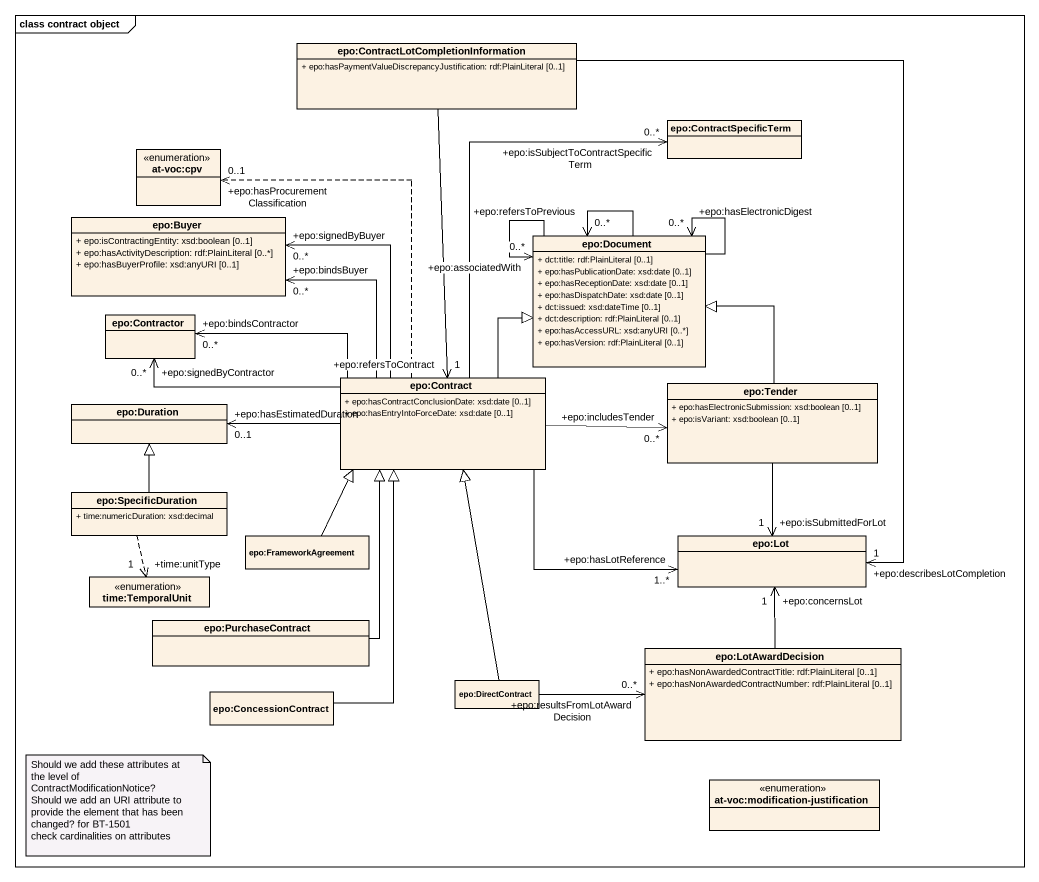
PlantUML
@startuml
mainframe class contract object
hide circle
hide empty members
skinparam classAttributeIconSize 0
class "epo:ContractLotCompletionInformation" as epo_ContractLotCompletionInf {
  + epo:hasPaymentValueDiscrepancyJustification: rdf:PlainLiteral [0..1]
}
class "epo:ContractSpecificTerm" as epo_ContractSpecificTerm
enum "at-voc:cpv" as at_voc_cpv
class "epo:Buyer" as epo_Buyer {
  + epo:isContractingEntity: xsd:boolean [0..1]
  + epo:hasActivityDescription: rdf:PlainLiteral [0..*]
  + epo:hasBuyerProfile: xsd:anyURI [0..1]
}
class "epo:Document" as epo_Document {
  + dct:title: rdf:PlainLiteral [0..1]
  + epo:hasPublicationDate: xsd:date [0..1]
  + epo:hasReceptionDate: xsd:date [0..1]
  + epo:hasDispatchDate: xsd:date [0..1]
  + dct:issued: xsd:dateTime [0..1]
  + dct:description: rdf:PlainLiteral [0..1]
  + epo:hasAccessURL: xsd:anyURI [0..*]
  + epo:hasVersion: rdf:PlainLiteral [0..1]
}
class "epo:Contractor" as epo_Contractor
class "epo:Contract" as epo_Contract {
  + epo:hasContractConclusionDate: xsd:date [0..1]
  + epo:hasEntryIntoForceDate: xsd:date [0..1]
}
class "epo:Tender" as epo_Tender {
  + epo:hasElectronicSubmission: xsd:boolean [0..1]
  + epo:isVariant: xsd:boolean [0..1]
}
class "epo:Duration" as epo_Duration
class "epo:SpecificDuration" as epo_SpecificDuration {
  + time:numericDuration: xsd:decimal
}
class "epo:FrameworkAgreement" as epo_FrameworkAgreement
class "epo:Lot" as epo_Lot
enum "time:TemporalUnit" as time_TemporalUnit
class "epo:PurchaseContract" as epo_PurchaseContract
class "epo:LotAwardDecision" as epo_LotAwardDecision {
  + epo:hasNonAwardedContractTitle: rdf:PlainLiteral [0..1]
  + epo:hasNonAwardedContractNumber: rdf:PlainLiteral [0..1]
}
class "epo:DirectContract" as epo_DirectContract
class "epo:ConcessionContract" as epo_ConcessionContract
enum "at-voc:modification-justification" as at_voc_modification
epo_ContractLotCompletionInf --> "+epo:refersToContract\n1" epo_Contract
epo_ContractLotCompletionInf --> "+epo:describesLotCompletion\n1" epo_Lot
epo_Document --> "+epo:associatedWith\n0..*" epo_Document
epo_Document --> "+epo:hasElectronicDigest\n0..*" epo_Document
epo_Document --> "+epo:refersToPrevious\n0..*" epo_Document
epo_Contract -up-> "+epo:isSubjectToContractSpecificTerm\n0..*" epo_ContractSpecificTerm
epo_Contract .up.> "+epo:hasProcurementClassification\n0..1" at_voc_cpv
epo_Contract -up-> "+epo:bindsBuyer\n0..*" epo_Buyer
epo_Contract -up-> "+epo:signedByBuyer\n0..*" epo_Buyer
epo_Contract -up-|> epo_Document
epo_Contract -left-> "+epo:signedByContractor\n0..*" epo_Contractor
epo_Contract -left-> "+epo:bindsContractor\n0..*" epo_Contractor
epo_Contract -right-> "+epo:includesTender\n0..*" epo_Tender
epo_Contract -left-> "+epo:hasEstimatedDuration\n0..1" epo_Duration
epo_Contract -right-> "+epo:hasLotReference\n1..*" epo_Lot
epo_Tender -up-|> epo_Document
epo_Tender --> "+epo:isSubmittedForLot\n1" epo_Lot
epo_SpecificDuration -up-|> epo_Duration
epo_SpecificDuration ..> "+time:unitType\n1" time_TemporalUnit
epo_FrameworkAgreement -up-|> epo_Contract
epo_PurchaseContract -up-|> epo_Contract
epo_LotAwardDecision -up-> "+epo:concernsLot\n1" epo_Lot
epo_DirectContract -up-|> epo_Contract
epo_DirectContract -right-> "+epo:resultsFromLotAwardDecision\n0..*" epo_LotAwardDecision
epo_ConcessionContract -up-|> epo_Contract
note as N1
  Should we add these attributes at the level of ContractModificationNotice?
  Should we add an URI attribute to provide the element that has been changed? for BT-1501
  check cardinalities on attributes
end note
@enduml
